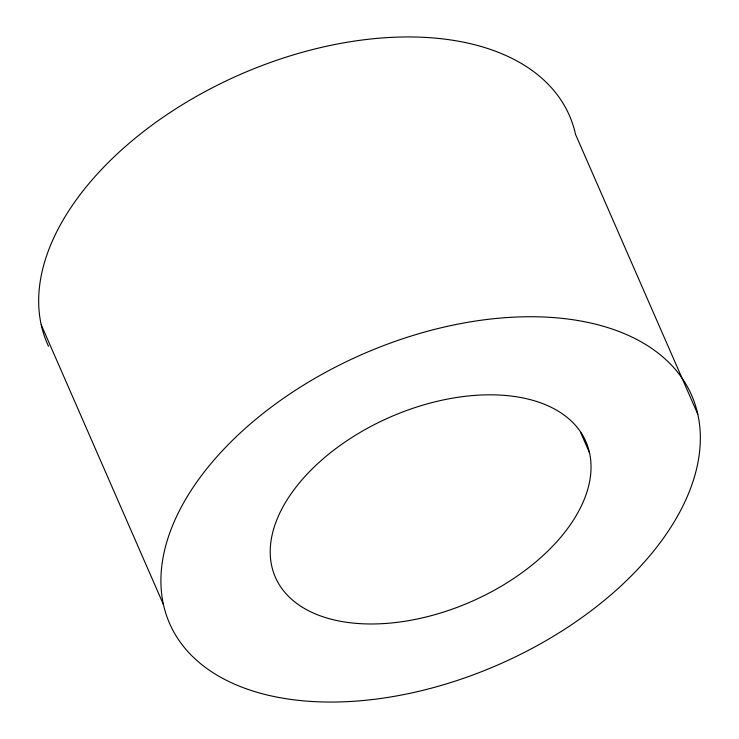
<?xml version="1.0" encoding="UTF-8"?>
<svg xmlns="http://www.w3.org/2000/svg" width="739" height="739" viewBox="0 0 739 739"><rect width="100%" height="100%" fill="white"/><g stroke="black" fill="none" stroke-linecap="round" stroke-linejoin="round"><path stroke-width="1.11" d="M697.801 414.246A284.875 169.453 -23.6 0 0 265.061 411.891A284.875 169.453 -23.6 0 0 329.003 702.05A284.875 169.453 -23.6 0 0 697.801 414.246L575.561 134.452A284.875 169.453 -23.6 0 0 253.625 68.847A284.875 169.453 -23.6 0 0 48.552 346.323M580.762 432.74L589.528 452.804A169.434 100.781 -23.6 0 1 370.184 623.975A169.434 100.781 -23.6 0 1 332.153 451.409A169.434 100.781 -23.6 0 1 589.528 452.804M41.199 324.754L163.439 604.548"/></g></svg>
